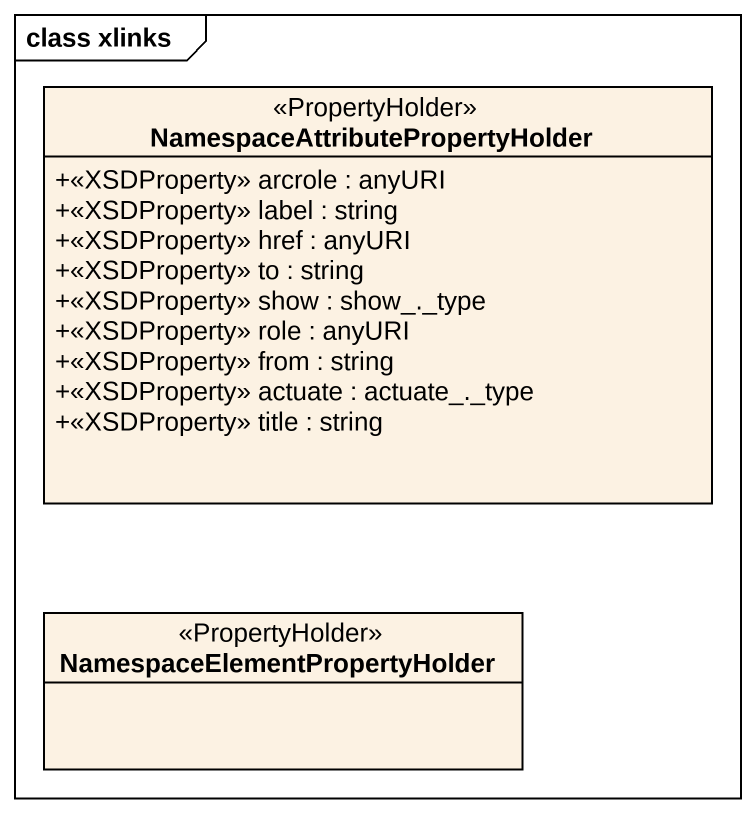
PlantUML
@startuml
mainframe class xlinks
hide circle
hide empty members
skinparam classAttributeIconSize 0
class "NamespaceAttributePropertyHolder" as NamespaceAttributePropertyHo <<PropertyHolder>> {
  +<<XSDProperty>> arcrole : anyURI
  +<<XSDProperty>> label : string
  +<<XSDProperty>> href : anyURI
  +<<XSDProperty>> to : string
  +<<XSDProperty>> show : show_._type
  +<<XSDProperty>> role : anyURI
  +<<XSDProperty>> from : string
  +<<XSDProperty>> actuate : actuate_._type
  +<<XSDProperty>> title : string
}
class "NamespaceElementPropertyHolder" as NamespaceElementPropertyHold <<PropertyHolder>>
@enduml
